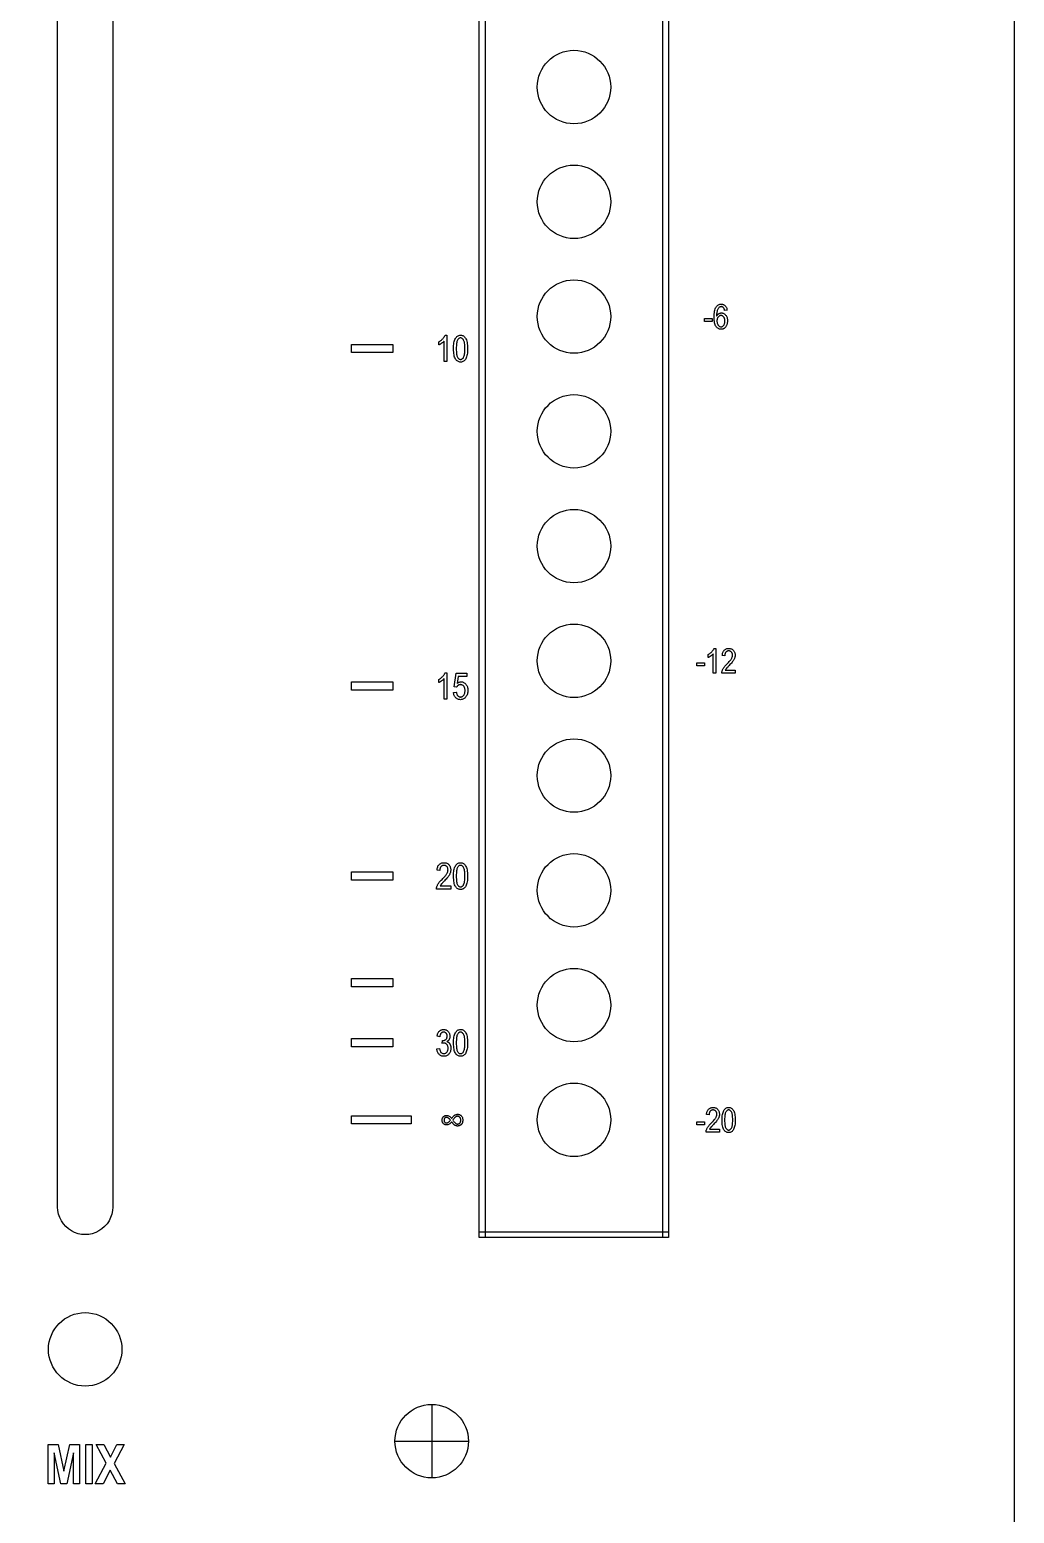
# Model space of a CAD drawing. Header units: millimetres. Extents: x 0 to 81, y 0 to 514.
# Drawn here: x 38 to 80.9, y 63.9 to 128.5 of the extents above; entities that cross this region are included whole.
import ezdxf

# ---------------------------------------------------------------- set-up
doc = ezdxf.new("R2010")
doc.units = ezdxf.units.MM
for name, color, linetype in [('CUT', 1, 'CONTINUOUS'), ('LEGEND', 2, 'CONTINUOUS'), ('OUTLINE', 7, 'CONTINUOUS'), ('STUDS', 5, 'CONTINUOUS')]:
    doc.layers.add(name, color=color, linetype=linetype)

msp = doc.modelspace()

# ---------------------------------------------------------------- linework, layer by layer
at = {"layer": 'CUT'}
msp.add_lwpolyline([(41.65, 184.8), (41.65, 77.2), (41.6397, 77.0434), (41.6091, 76.8894), (41.5587, 76.7408), (41.4892, 76.6), (41.402, 76.4695), (41.2985, 76.3515), (41.1805, 76.248), (41.05, 76.1608), (40.9092, 76.0913), (40.7606, 76.0409), (40.6066, 76.0103), (40.45, 76), (40.2934, 76.0103), (40.1394, 76.0409), (39.9908, 76.0913), (39.85, 76.1608), (39.7195, 76.248), (39.6015, 76.3515), (39.498, 76.4695), (39.4108, 76.6), (39.3413, 76.7408), (39.2909, 76.8894), (39.2603, 77.0434), (39.25, 77.2), (39.25, 184.8)], dxfattribs=at)
for centre in [(61.75, 126), (61.75, 121), (61.75, 116), (61.75, 111), (61.75, 106), (61.75, 101), (61.75, 96), (61.75, 91), (61.75, 86), (61.75, 81), (40.45, 71)]:
    msp.add_circle(centre, 1.6, dxfattribs=at)
at = {"layer": 'LEGEND'}
for points in [[(57.625, 181.125), (57.875, 181.125), (57.875, 75.875), (57.625, 75.875)], [(65.625, 181.125), (65.875, 181.125), (65.875, 75.875), (65.625, 75.875)], [(68.4228, 116.2739), (68.3151, 116.2637), (68.311, 116.2836), (68.3065, 116.3021), (68.3015, 116.319), (68.2961, 116.3345), (68.2902, 116.3485), (68.2838, 116.361), (68.277, 116.3721), (68.2697, 116.3816), (68.2586, 116.3936), (68.247, 116.404), (68.2348, 116.4128), (68.2221, 116.42), (68.2088, 116.4257), (68.195, 116.4297), (68.1806, 116.4321), (68.1657, 116.4329), (68.1427, 116.431), (68.1208, 116.4255), (68.1001, 116.4164), (68.0806, 116.4036), (68.0622, 116.3871), (68.045, 116.3669), (68.029, 116.3431), (68.0141, 116.3157), (68.0026, 116.2889), (67.9926, 116.2591), (67.9841, 116.2263), (67.9771, 116.1904), (67.9716, 116.1516), (67.9677, 116.1097), (67.9652, 116.0648), (67.9643, 116.0168), (67.9739, 116.0339), (67.9841, 116.0499), (67.995, 116.0648), (68.0064, 116.0786), (68.0184, 116.0914), (68.031, 116.1032), (68.0442, 116.1138), (68.058, 116.1234), (68.0722, 116.1319), (68.0866, 116.1393), (68.1013, 116.1455), (68.1161, 116.1506), (68.1311, 116.1546), (68.1463, 116.1574), (68.1618, 116.1591), (68.1774, 116.1597), (68.2032, 116.1582), (68.2281, 116.1537), (68.2522, 116.1463), (68.2755, 116.136), (68.2979, 116.1226), (68.3195, 116.1063), (68.3402, 116.087), (68.3602, 116.0648), (68.3784, 116.0401), (68.3943, 116.0134), (68.4077, 115.9847), (68.4187, 115.9539), (68.4272, 115.9212), (68.4333, 115.8865), (68.4369, 115.8498), (68.4382, 115.811), (68.4375, 115.7844), (68.4357, 115.7585), (68.4326, 115.7331), (68.4284, 115.7084), (68.4229, 115.6843), (68.4161, 115.6609), (68.4082, 115.638), (68.399, 115.6158), (68.3888, 115.5947), (68.378, 115.5749), (68.3664, 115.5566), (68.3542, 115.5398), (68.3413, 115.5243), (68.3276, 115.5103), (68.3133, 115.4977), (68.2983, 115.4866), (68.2827, 115.4768), (68.2667, 115.4683), (68.2504, 115.4611), (68.2336, 115.4553), (68.2165, 115.4507), (68.199, 115.4474), (68.1811, 115.4455), (68.1628, 115.4448), (68.1302, 115.4467), (68.099, 115.4523), (68.0694, 115.4617), (68.0412, 115.4749), (68.0145, 115.4917), (67.9892, 115.5124), (67.9654, 115.5368), (67.943, 115.5649), (67.9228, 115.5975), (67.9052, 115.635), (67.8904, 115.6776), (67.8782, 115.7252), (67.8688, 115.7777), (67.862, 115.8353), (67.858, 115.898), (67.8566, 115.9656), (67.858, 116.0406), (67.8622, 116.11), (67.8691, 116.1739), (67.8788, 116.2321), (67.8912, 116.2847), (67.9065, 116.3318), (67.9245, 116.3732), (67.9452, 116.4091), (67.9682, 116.44), (67.9927, 116.4669), (68.0187, 116.4896), (68.0463, 116.5082), (68.0755, 116.5227), (68.1062, 116.533), (68.1385, 116.5392), (68.1723, 116.5413), (68.1969, 116.5402), (68.2204, 116.537), (68.243, 116.5316), (68.2645, 116.5241), (68.285, 116.5145), (68.3045, 116.5027), (68.3229, 116.4888), (68.3404, 116.4728), (68.3565, 116.4547), (68.3709, 116.4347), (68.3837, 116.4127), (68.3949, 116.3888), (68.4043, 116.363), (68.4121, 116.3352), (68.4183, 116.3056), (68.4228, 116.2739)], [(67.4421, 115.7854), (67.4421, 115.918), (67.7739, 115.918), (67.7739, 115.7854)], [(67.9811, 115.811), (67.982, 115.7826), (67.9846, 115.7557), (67.9889, 115.7301), (67.9949, 115.706), (68.0026, 115.6833), (68.012, 115.6621), (68.0232, 115.6423), (68.0361, 115.6239), (68.0501, 115.6073), (68.0646, 115.593), (68.0797, 115.5808), (68.0954, 115.5709), (68.1116, 115.5632), (68.1283, 115.5576), (68.1456, 115.5543), (68.1635, 115.5532), (68.1792, 115.5543), (68.1945, 115.5574), (68.2094, 115.5626), (68.2238, 115.5699), (68.2379, 115.5793), (68.2515, 115.5907), (68.2646, 115.6043), (68.2774, 115.6199), (68.2892, 115.6373), (68.2993, 115.6563), (68.308, 115.6769), (68.315, 115.699), (68.3205, 115.7226), (68.3244, 115.7479), (68.3268, 115.7746), (68.3276, 115.803), (68.3268, 115.8307), (68.3245, 115.8569), (68.3206, 115.8815), (68.3151, 115.9044), (68.3081, 115.9258), (68.2995, 115.9455), (68.2894, 115.9637), (68.2778, 115.9802), (68.265, 115.995), (68.2515, 116.0078), (68.2373, 116.0186), (68.2225, 116.0275), (68.2069, 116.0344), (68.1907, 116.0393), (68.1738, 116.0422), (68.1562, 116.0432), (68.1389, 116.0422), (68.1221, 116.0393), (68.106, 116.0344), (68.0904, 116.0276), (68.0753, 116.0188), (68.0608, 116.008), (68.0469, 115.9953), (68.0335, 115.9806), (68.0212, 115.9642), (68.0106, 115.9465), (68.0016, 115.9274), (67.9942, 115.9069), (67.9885, 115.885), (67.9844, 115.8617), (67.9819, 115.8371), (67.9811, 115.811)], [(56.207, 114.0361), (56.0914, 114.0361), (56.0914, 114.9322), (56.081, 114.9204), (56.0698, 114.9086), (56.0577, 114.8968), (56.0447, 114.8848), (56.0309, 114.8728), (56.0163, 114.8608), (56.0007, 114.8487), (55.9844, 114.8365), (55.9677, 114.8246), (55.9515, 114.8136), (55.9355, 114.8032), (55.9199, 114.7936), (55.9047, 114.7848), (55.8897, 114.7766), (55.8752, 114.7693), (55.8609, 114.7627), (55.8609, 114.8986), (55.8844, 114.9126), (55.9072, 114.9274), (55.9293, 114.943), (55.9507, 114.9593), (55.9714, 114.9764), (55.9914, 114.9942), (56.0107, 115.0128), (56.0293, 115.0322), (56.0469, 115.0519), (56.0631, 115.0714), (56.078, 115.0908), (56.0915, 115.1101), (56.1037, 115.1293), (56.1145, 115.1483), (56.1239, 115.1673), (56.132, 115.1861), (56.207, 115.1861)], [(56.5023, 114.6009), (56.5036, 114.6708), (56.5072, 114.7363), (56.5133, 114.7975), (56.5218, 114.8543), (56.5327, 114.9067), (56.5461, 114.9547), (56.5619, 114.9984), (56.5801, 115.0377), (56.6007, 115.0724), (56.6236, 115.1026), (56.6488, 115.1281), (56.6763, 115.149), (56.7061, 115.1652), (56.7382, 115.1768), (56.7726, 115.1838), (56.8094, 115.1861), (56.8421, 115.1842), (56.873, 115.1786), (56.9021, 115.1692), (56.9295, 115.156), (56.9551, 115.1391), (56.9789, 115.1184), (57.0009, 115.094), (57.0211, 115.0658), (57.0431, 115.0267), (57.0621, 114.9822), (57.0782, 114.9323), (57.0914, 114.8769), (57.1017, 114.8161), (57.109, 114.7498), (57.1134, 114.6781), (57.1148, 114.6009), (57.1136, 114.5314), (57.11, 114.4662), (57.104, 114.4053), (57.0955, 114.3487), (57.0846, 114.2964), (57.0713, 114.2484), (57.0556, 114.2048), (57.0375, 114.1654), (57.017, 114.1305), (56.9941, 114.1003), (56.9689, 114.0747), (56.9414, 114.0538), (56.9115, 114.0375), (56.8793, 114.0259), (56.8447, 114.0189), (56.8078, 114.0166), (56.775, 114.0186), (56.7437, 114.0248), (56.7139, 114.035), (56.6856, 114.0494), (56.6589, 114.0678), (56.6337, 114.0904), (56.61, 114.117), (56.5879, 114.1478), (56.5678, 114.1836), (56.5505, 114.2253), (56.5358, 114.2731), (56.5237, 114.3267), (56.5144, 114.3863), (56.5077, 114.4519), (56.5037, 114.5234), (56.5023, 114.6009)], [(56.6203, 114.6009), (56.6211, 114.5341), (56.6237, 114.473), (56.6278, 114.4176), (56.6337, 114.368), (56.6412, 114.3242), (56.6504, 114.2861), (56.6613, 114.2537), (56.6738, 114.2271), (56.6877, 114.2049), (56.7025, 114.1856), (56.7182, 114.1693), (56.7349, 114.1559), (56.7525, 114.1455), (56.771, 114.1381), (56.7905, 114.1337), (56.8109, 114.1322), (56.8303, 114.1337), (56.8488, 114.1382), (56.8665, 114.1457), (56.8834, 114.1562), (56.8995, 114.1697), (56.9148, 114.1862), (56.9293, 114.2058), (56.943, 114.2283), (56.9554, 114.2551), (56.9662, 114.2876), (56.9753, 114.3257), (56.9828, 114.3695), (56.9886, 114.4189), (56.9928, 114.4739), (56.9953, 114.5346), (56.9961, 114.6009), (56.9953, 114.668), (56.9927, 114.7292), (56.9886, 114.7847), (56.9827, 114.8343), (56.9752, 114.8782), (56.966, 114.9163), (56.9551, 114.9486), (56.9426, 114.9752), (56.9287, 114.9973), (56.9138, 115.0165), (56.898, 115.0328), (56.8812, 115.0461), (56.8633, 115.0564), (56.8445, 115.0638), (56.8247, 115.0682), (56.8039, 115.0697), (56.7848, 115.0682), (56.7664, 115.0637), (56.7489, 115.0562), (56.7321, 115.0457), (56.7162, 115.0321), (56.701, 115.0156), (56.6866, 114.9961), (56.673, 114.9736), (56.6607, 114.9467), (56.65, 114.9143), (56.6409, 114.8761), (56.6335, 114.8324), (56.6277, 114.783), (56.6236, 114.7279), (56.6211, 114.6673), (56.6203, 114.6009)], [(52.05, 114.7887), (53.85, 114.7887), (53.85, 114.4287), (52.05, 114.4287)], [(67.9269, 100.4631), (67.8185, 100.4631), (67.8185, 101.3032), (67.8088, 101.2922), (67.7983, 101.2811), (67.7869, 101.27), (67.7748, 101.2588), (67.7618, 101.2476), (67.7481, 101.2363), (67.7335, 101.2249), (67.7182, 101.2135), (67.7026, 101.2024), (67.6873, 101.192), (67.6724, 101.1823), (67.6578, 101.1733), (67.6435, 101.165), (67.6295, 101.1574), (67.6158, 101.1505), (67.6025, 101.1443), (67.6025, 101.2717), (67.6245, 101.2849), (67.6458, 101.2988), (67.6665, 101.3134), (67.6866, 101.3287), (67.706, 101.3447), (67.7248, 101.3614), (67.7429, 101.3788), (67.7603, 101.397), (67.7768, 101.4154), (67.792, 101.4337), (67.8059, 101.4519), (67.8186, 101.47), (67.83, 101.488), (67.8402, 101.5059), (67.849, 101.5236), (67.8566, 101.5413), (67.9269, 101.5413)], [(68.7736, 100.5898), (68.7736, 100.4631), (68.1913, 100.4631), (68.1916, 100.4826), (68.1934, 100.5027), (68.1968, 100.5234), (68.2019, 100.5446), (68.2085, 100.5664), (68.2167, 100.5888), (68.2265, 100.6117), (68.2378, 100.6353), (68.2513, 100.6596), (68.2673, 100.685), (68.2858, 100.7115), (68.3068, 100.7391), (68.3303, 100.7677), (68.3564, 100.7974), (68.385, 100.8282), (68.4162, 100.8601), (68.4525, 100.8968), (68.4854, 100.9313), (68.5152, 100.9636), (68.5416, 100.9939), (68.5648, 101.022), (68.5847, 101.0479), (68.6013, 101.0717), (68.6147, 101.0934), (68.6257, 101.1138), (68.6352, 101.1339), (68.6432, 101.1536), (68.6498, 101.1729), (68.655, 101.1919), (68.6586, 101.2106), (68.6608, 101.2289), (68.6615, 101.2468), (68.6608, 101.2669), (68.6585, 101.2859), (68.6548, 101.3041), (68.6496, 101.3213), (68.6428, 101.3375), (68.6346, 101.3528), (68.6248, 101.3671), (68.6136, 101.3805), (68.6012, 101.3926), (68.5882, 101.4031), (68.5745, 101.412), (68.56, 101.4192), (68.5449, 101.4249), (68.529, 101.4289), (68.5125, 101.4313), (68.4953, 101.4321), (68.4769, 101.4313), (68.4593, 101.4286), (68.4425, 101.4243), (68.4266, 101.4182), (68.4116, 101.4104), (68.3974, 101.4008), (68.384, 101.3895), (68.3715, 101.3765), (68.3602, 101.3618), (68.3504, 101.3456), (68.3421, 101.3279), (68.3353, 101.3087), (68.33, 101.288), (68.3262, 101.2658), (68.3239, 101.242), (68.3232, 101.2168), (68.2118, 101.2307), (68.2158, 101.2682), (68.2217, 101.3032), (68.2296, 101.3359), (68.2396, 101.3661), (68.2515, 101.394), (68.2655, 101.4195), (68.2814, 101.4426), (68.2994, 101.4633), (68.3191, 101.4815), (68.3403, 101.4974), (68.363, 101.5108), (68.3872, 101.5218), (68.4129, 101.5303), (68.4401, 101.5364), (68.4688, 101.54), (68.499, 101.5413), (68.5316, 101.5398), (68.5622, 101.5356), (68.5908, 101.5285), (68.6173, 101.5186), (68.6418, 101.5058), (68.6642, 101.4902), (68.6846, 101.4717), (68.7029, 101.4504), (68.7192, 101.4273), (68.7332, 101.4035), (68.7451, 101.3788), (68.7548, 101.3534), (68.7624, 101.3272), (68.7678, 101.3002), (68.7711, 101.2724), (68.7721, 101.2439), (68.7713, 101.2184), (68.7688, 101.1932), (68.7645, 101.1682), (68.7586, 101.1435), (68.751, 101.119), (68.7417, 101.0948), (68.7306, 101.0709), (68.7179, 101.0472), (68.7029, 101.0227), (68.6848, 100.9963), (68.6636, 100.9678), (68.6394, 100.9375), (68.6121, 100.9051), (68.5819, 100.8708), (68.5485, 100.8346), (68.5121, 100.7964), (68.489, 100.7727), (68.4681, 100.7509), (68.4493, 100.7311), (68.4326, 100.7133), (68.418, 100.6974), (68.4056, 100.6835), (68.3954, 100.6716), (68.3873, 100.6616), (68.3804, 100.6526), (68.3738, 100.6437), (68.3676, 100.6347), (68.3617, 100.6257), (68.3562, 100.6168), (68.3509, 100.6078), (68.346, 100.5988), (68.3415, 100.5898)], [(67.1, 100.7854), (67.1, 100.918), (67.4318, 100.918), (67.4318, 100.7854)], [(56.207, 99.3269), (56.0914, 99.3269), (56.0914, 100.223), (56.081, 100.2113), (56.0698, 100.1995), (56.0577, 100.1876), (56.0447, 100.1757), (56.0309, 100.1637), (56.0163, 100.1516), (56.0007, 100.1395), (55.9844, 100.1273), (55.9677, 100.1155), (55.9515, 100.1044), (55.9355, 100.0941), (55.9199, 100.0845), (55.9047, 100.0756), (55.8897, 100.0675), (55.8752, 100.0601), (55.8609, 100.0535), (55.8609, 100.1894), (55.8844, 100.2035), (55.9072, 100.2183), (55.9293, 100.2339), (55.9507, 100.2502), (55.9714, 100.2673), (55.9914, 100.2851), (56.0107, 100.3037), (56.0293, 100.323), (56.0469, 100.3427), (56.0631, 100.3622), (56.078, 100.3817), (56.0915, 100.401), (56.1037, 100.4201), (56.1145, 100.4392), (56.1239, 100.4581), (56.132, 100.4769), (56.207, 100.4769)], [(56.5023, 99.6269), (56.6234, 99.6394), (56.6275, 99.613), (56.6327, 99.5882), (56.639, 99.5653), (56.6464, 99.544), (56.6549, 99.5245), (56.6645, 99.5068), (56.6753, 99.4908), (56.6871, 99.4765), (56.6998, 99.464), (56.7129, 99.4531), (56.7266, 99.4439), (56.7407, 99.4364), (56.7554, 99.4306), (56.7705, 99.4264), (56.7862, 99.4239), (56.8023, 99.423), (56.8225, 99.4242), (56.8419, 99.4277), (56.8607, 99.4336), (56.8787, 99.4419), (56.896, 99.4525), (56.9126, 99.4654), (56.9286, 99.4807), (56.9437, 99.4984), (56.9577, 99.5181), (56.9697, 99.5396), (56.9799, 99.5627), (56.9883, 99.5876), (56.9948, 99.6142), (56.9994, 99.6425), (57.0022, 99.6725), (57.0031, 99.7043), (57.0022, 99.7341), (56.9995, 99.7622), (56.9951, 99.7885), (56.9888, 99.8132), (56.9807, 99.8361), (56.9708, 99.8573), (56.9592, 99.8768), (56.9457, 99.8945), (56.9309, 99.9103), (56.9152, 99.9241), (56.8985, 99.9357), (56.881, 99.9452), (56.8625, 99.9526), (56.8431, 99.9579), (56.8228, 99.961), (56.8016, 99.9621), (56.7886, 99.9616), (56.7758, 99.9603), (56.7632, 99.958), (56.7509, 99.9548), (56.7387, 99.9506), (56.7268, 99.9456), (56.715, 99.9397), (56.7035, 99.9328), (56.6924, 99.9251), (56.6819, 99.9167), (56.6719, 99.9076), (56.6626, 99.8977), (56.6539, 99.8872), (56.6457, 99.8759), (56.6382, 99.8639), (56.6312, 99.8512), (56.5227, 99.8683), (56.6141, 100.4566), (57.0805, 100.4566), (57.0805, 100.3222), (56.7062, 100.3222), (56.6555, 100.0144), (56.6765, 100.0313), (56.6979, 100.0459), (56.7196, 100.0582), (56.7416, 100.0683), (56.7639, 100.0762), (56.7866, 100.0818), (56.8095, 100.0852), (56.8328, 100.0863), (56.8618, 100.0847), (56.8899, 100.08), (56.9169, 100.0722), (56.9431, 100.0612), (56.9682, 100.0471), (56.9924, 100.0298), (57.0156, 100.0094), (57.0379, 99.9859), (57.0583, 99.9597), (57.076, 99.9314), (57.091, 99.9008), (57.1032, 99.868), (57.1128, 99.8331), (57.1196, 99.796), (57.1236, 99.7567), (57.125, 99.7152), (57.1236, 99.674), (57.1196, 99.6342), (57.1128, 99.596), (57.1032, 99.5593), (57.091, 99.524), (57.076, 99.4903), (57.0583, 99.4581), (57.0379, 99.4273), (57.0152, 99.3992), (56.9906, 99.3749), (56.9642, 99.3542), (56.9358, 99.3374), (56.9057, 99.3243), (56.8736, 99.3149), (56.8397, 99.3093), (56.8039, 99.3074), (56.774, 99.3087), (56.7453, 99.3127), (56.7178, 99.3193), (56.6915, 99.3286), (56.6664, 99.3405), (56.6424, 99.3551), (56.6196, 99.3723), (56.598, 99.3922), (56.5782, 99.4144), (56.5606, 99.4386), (56.5452, 99.4649), (56.5321, 99.4932), (56.5213, 99.5236), (56.5127, 99.556), (56.5064, 99.5905), (56.5023, 99.6269)], [(52.05, 100.0796), (53.85, 100.0796), (53.85, 99.7196), (52.05, 99.7196)], [(52.05, 91.808), (53.85, 91.808), (53.85, 91.448), (52.05, 91.448)], [(56.3805, 91.1905), (56.3805, 91.0554), (55.7594, 91.0554), (55.7596, 91.0762), (55.7616, 91.0976), (55.7653, 91.1196), (55.7706, 91.1423), (55.7777, 91.1655), (55.7864, 91.1894), (55.7968, 91.2139), (55.809, 91.239), (55.8233, 91.2649), (55.8404, 91.292), (55.8601, 91.3203), (55.8825, 91.3497), (55.9076, 91.3803), (55.9355, 91.412), (55.966, 91.4448), (55.9992, 91.4788), (56.0379, 91.5179), (56.0731, 91.5547), (56.1048, 91.5892), (56.133, 91.6215), (56.1577, 91.6514), (56.179, 91.6791), (56.1967, 91.7045), (56.2109, 91.7276), (56.2227, 91.7494), (56.2328, 91.7708), (56.2414, 91.7918), (56.2484, 91.8125), (56.2539, 91.8328), (56.2578, 91.8527), (56.2602, 91.8722), (56.2609, 91.8913), (56.2601, 91.9127), (56.2577, 91.933), (56.2537, 91.9524), (56.2481, 91.9707), (56.2409, 91.988), (56.2322, 92.0043), (56.2218, 92.0196), (56.2098, 92.0339), (56.1966, 92.0468), (56.1827, 92.058), (56.168, 92.0674), (56.1526, 92.0752), (56.1365, 92.0812), (56.1196, 92.0855), (56.102, 92.0881), (56.0836, 92.089), (56.0639, 92.088), (56.0452, 92.0852), (56.0273, 92.0806), (56.0104, 92.0741), (55.9943, 92.0658), (55.9792, 92.0556), (55.9649, 92.0435), (55.9516, 92.0296), (55.9395, 92.0139), (55.929, 91.9967), (55.9201, 91.9778), (55.9129, 91.9573), (55.9073, 91.9352), (55.9032, 91.9115), (55.9008, 91.8862), (55.9, 91.8593), (55.7812, 91.8741), (55.7854, 91.914), (55.7918, 91.9514), (55.8002, 91.9863), (55.8108, 92.0185), (55.8236, 92.0483), (55.8385, 92.0755), (55.8555, 92.1001), (55.8746, 92.1222), (55.8956, 92.1417), (55.9182, 92.1586), (55.9424, 92.1729), (55.9683, 92.1846), (55.9957, 92.1937), (56.0247, 92.2002), (56.0553, 92.2041), (56.0875, 92.2054), (56.1223, 92.2038), (56.155, 92.1993), (56.1855, 92.1917), (56.2138, 92.1811), (56.2399, 92.1675), (56.2638, 92.1509), (56.2855, 92.1312), (56.3051, 92.1085), (56.3224, 92.0839), (56.3374, 92.0584), (56.3501, 92.0321), (56.3604, 92.005), (56.3685, 91.977), (56.3743, 91.9482), (56.3778, 91.9186), (56.3789, 91.8882), (56.378, 91.861), (56.3753, 91.834), (56.3708, 91.8074), (56.3645, 91.781), (56.3563, 91.755), (56.3464, 91.7292), (56.3346, 91.7036), (56.3211, 91.6784), (56.305, 91.6523), (56.2857, 91.624), (56.2631, 91.5937), (56.2373, 91.5613), (56.2082, 91.5268), (56.1759, 91.4903), (56.1404, 91.4516), (56.1016, 91.4108), (56.0769, 91.3855), (56.0546, 91.3623), (56.0345, 91.3412), (56.0167, 91.3222), (56.0012, 91.3052), (55.988, 91.2904), (55.977, 91.2777), (55.9684, 91.2671), (55.961, 91.2575), (55.954, 91.2479), (55.9474, 91.2384), (55.9411, 91.2288), (55.9352, 91.2192), (55.9296, 91.2097), (55.9244, 91.2001), (55.9195, 91.1905)], [(56.5023, 91.6202), (56.5036, 91.6901), (56.5072, 91.7556), (56.5133, 91.8168), (56.5218, 91.8735), (56.5327, 91.9259), (56.5461, 91.974), (56.5619, 92.0176), (56.5801, 92.0569), (56.6007, 92.0917), (56.6236, 92.1219), (56.6488, 92.1474), (56.6763, 92.1683), (56.7061, 92.1845), (56.7382, 92.1961), (56.7726, 92.203), (56.8094, 92.2054), (56.8421, 92.2035), (56.873, 92.1978), (56.9021, 92.1884), (56.9295, 92.1753), (56.9551, 92.1584), (56.9789, 92.1377), (57.0009, 92.1132), (57.0211, 92.0851), (57.0431, 92.046), (57.0621, 92.0015), (57.0782, 91.9516), (57.0914, 91.8962), (57.1017, 91.8354), (57.109, 91.7691), (57.1134, 91.6974), (57.1148, 91.6202), (57.1136, 91.5507), (57.11, 91.4855), (57.104, 91.4246), (57.0955, 91.368), (57.0846, 91.3157), (57.0713, 91.2677), (57.0556, 91.224), (57.0375, 91.1847), (57.017, 91.1498), (56.9941, 91.1195), (56.9689, 91.094), (56.9414, 91.073), (56.9115, 91.0568), (56.8793, 91.0451), (56.8447, 91.0382), (56.8078, 91.0358), (56.775, 91.0379), (56.7437, 91.044), (56.7139, 91.0543), (56.6856, 91.0686), (56.6589, 91.0871), (56.6337, 91.1097), (56.61, 91.1363), (56.5879, 91.1671), (56.5678, 91.2029), (56.5505, 91.2446), (56.5358, 91.2923), (56.5237, 91.346), (56.5144, 91.4056), (56.5077, 91.4712), (56.5037, 91.5427), (56.5023, 91.6202)], [(56.6203, 91.6202), (56.6211, 91.5534), (56.6237, 91.4923), (56.6278, 91.4369), (56.6337, 91.3873), (56.6412, 91.3434), (56.6504, 91.3053), (56.6613, 91.273), (56.6738, 91.2464), (56.6877, 91.2241), (56.7025, 91.2049), (56.7182, 91.1885), (56.7349, 91.1752), (56.7525, 91.1648), (56.771, 91.1574), (56.7905, 91.1529), (56.8109, 91.1515), (56.8303, 91.153), (56.8488, 91.1575), (56.8665, 91.165), (56.8834, 91.1755), (56.8995, 91.189), (56.9148, 91.2055), (56.9293, 91.225), (56.943, 91.2476), (56.9554, 91.2744), (56.9662, 91.3069), (56.9753, 91.345), (56.9828, 91.3888), (56.9886, 91.4382), (56.9928, 91.4932), (56.9953, 91.5539), (56.9961, 91.6202), (56.9953, 91.6872), (56.9927, 91.7485), (56.9886, 91.8039), (56.9827, 91.8536), (56.9752, 91.8975), (56.966, 91.9356), (56.9551, 91.9679), (56.9426, 91.9944), (56.9287, 92.0166), (56.9138, 92.0358), (56.898, 92.052), (56.8812, 92.0653), (56.8633, 92.0757), (56.8445, 92.083), (56.8247, 92.0875), (56.8039, 92.089), (56.7848, 92.0875), (56.7664, 92.083), (56.7489, 92.0754), (56.7321, 92.0649), (56.7162, 92.0514), (56.701, 92.0349), (56.6866, 92.0154), (56.673, 91.9929), (56.6607, 91.966), (56.65, 91.9335), (56.6409, 91.8954), (56.6335, 91.8517), (56.6277, 91.8023), (56.6236, 91.7472), (56.6211, 91.6865), (56.6203, 91.6202)], [(52.05, 87.1566), (53.85, 87.1566), (53.85, 86.7966), (52.05, 86.7966)], [(55.7734, 84.0906), (55.8891, 84.1093), (55.8998, 84.0566), (55.9139, 84.0109), (55.9315, 83.9722), (55.9525, 83.9406), (55.977, 83.916), (56.0049, 83.8984), (56.0363, 83.8878), (56.0711, 83.8843), (56.0905, 83.8854), (56.1092, 83.8885), (56.1273, 83.8937), (56.1447, 83.901), (56.1615, 83.9104), (56.1776, 83.9219), (56.193, 83.9355), (56.2078, 83.9511), (56.2214, 83.9684), (56.2331, 83.987), (56.243, 84.0068), (56.2512, 84.0278), (56.2575, 84.05), (56.262, 84.0735), (56.2647, 84.0982), (56.2656, 84.1242), (56.2648, 84.1485), (56.2623, 84.1717), (56.2582, 84.1937), (56.2523, 84.2144), (56.2449, 84.2339), (56.2357, 84.2522), (56.225, 84.2692), (56.2125, 84.2851), (56.1988, 84.2994), (56.1844, 84.3118), (56.1693, 84.3222), (56.1533, 84.3308), (56.1366, 84.3375), (56.1192, 84.3422), (56.101, 84.3451), (56.082, 84.346), (56.0736, 84.3458), (56.0646, 84.3451), (56.0552, 84.3438), (56.0453, 84.3421), (56.0349, 84.3399), (56.024, 84.3372), (56.0126, 84.3341), (56.0008, 84.3304), (56.0141, 84.4538), (56.032, 84.4523), (56.0528, 84.4531), (56.0726, 84.4556), (56.0914, 84.4596), (56.1092, 84.4654), (56.126, 84.4727), (56.1417, 84.4817), (56.1565, 84.4924), (56.1703, 84.5046), (56.1828, 84.5183), (56.1936, 84.533), (56.2027, 84.5488), (56.2102, 84.5658), (56.216, 84.5838), (56.2201, 84.6029), (56.2226, 84.6231), (56.2234, 84.6445), (56.2227, 84.6641), (56.2207, 84.6827), (56.2172, 84.7004), (56.2123, 84.717), (56.206, 84.7327), (56.1984, 84.7474), (56.1893, 84.7611), (56.1789, 84.7738), (56.1675, 84.7852), (56.1554, 84.7951), (56.1428, 84.8035), (56.1295, 84.8104), (56.1156, 84.8157), (56.1011, 84.8195), (56.086, 84.8218), (56.0703, 84.8226), (56.054, 84.8218), (56.0384, 84.8194), (56.0234, 84.8154), (56.0091, 84.8098), (55.9954, 84.8026), (55.9823, 84.7938), (55.97, 84.7834), (55.9582, 84.7714), (55.9473, 84.7578), (55.9374, 84.7425), (55.9286, 84.7256), (55.9208, 84.7071), (55.914, 84.6869), (55.9083, 84.665), (55.9036, 84.6415), (55.9, 84.6163), (55.7852, 84.6413), (55.7915, 84.6769), (55.7995, 84.7103), (55.8093, 84.7414), (55.8207, 84.7702), (55.8339, 84.7969), (55.8487, 84.8212), (55.8653, 84.8433), (55.8836, 84.8632), (55.9032, 84.8808), (55.9239, 84.896), (55.9455, 84.9089), (55.9682, 84.9195), (55.9918, 84.9277), (56.0165, 84.9335), (56.0421, 84.937), (56.0687, 84.9382), (56.0967, 84.9369), (56.1236, 84.9329), (56.1495, 84.9264), (56.1742, 84.9171), (56.1979, 84.9053), (56.2205, 84.8908), (56.242, 84.8736), (56.2625, 84.8538), (56.2812, 84.8321), (56.2974, 84.8089), (56.3111, 84.7844), (56.3223, 84.7585), (56.331, 84.7313), (56.3372, 84.7027), (56.3409, 84.6727), (56.3422, 84.6413), (56.3417, 84.6221), (56.3401, 84.6034), (56.3374, 84.5853), (56.3337, 84.5677), (56.3289, 84.5507), (56.3231, 84.5343), (56.3162, 84.5184), (56.3082, 84.5031), (56.2993, 84.4884), (56.2895, 84.4746), (56.2789, 84.4616), (56.2675, 84.4494), (56.2552, 84.4379), (56.2421, 84.4273), (56.2281, 84.4175), (56.2133, 84.4085), (56.227, 84.4043), (56.2402, 84.3994), (56.2527, 84.394), (56.2646, 84.3878), (56.276, 84.3811), (56.2867, 84.3737), (56.2968, 84.3656), (56.3062, 84.357), (56.3152, 84.3476), (56.3237, 84.3375), (56.3318, 84.3266), (56.3395, 84.315), (56.3467, 84.3026), (56.3534, 84.2894), (56.3597, 84.2755), (56.3656, 84.2609), (56.3709, 84.2456), (56.3755, 84.2299), (56.3794, 84.2138), (56.3826, 84.1972), (56.3851, 84.1802), (56.3869, 84.1627), (56.3879, 84.1448), (56.3883, 84.1265), (56.3868, 84.0879), (56.3825, 84.0512), (56.3752, 84.0162), (56.365, 83.983), (56.352, 83.9517), (56.336, 83.9221), (56.3171, 83.8943), (56.2953, 83.8683), (56.2715, 83.8448), (56.2465, 83.8244), (56.2204, 83.8071), (56.1932, 83.793), (56.1648, 83.782), (56.1352, 83.7742), (56.1045, 83.7695), (56.0727, 83.7679), (56.0432, 83.7693), (56.0148, 83.7734), (55.9876, 83.7802), (55.9615, 83.7898), (55.9366, 83.8021), (55.9128, 83.8171), (55.8902, 83.8349), (55.8687, 83.8554), (55.849, 83.8782), (55.8314, 83.9029), (55.8162, 83.9295), (55.8031, 83.9579), (55.7923, 83.9883), (55.7838, 84.0205), (55.7775, 84.0546), (55.7734, 84.0906)], [(56.5023, 84.3531), (56.5036, 84.4229), (56.5072, 84.4885), (56.5133, 84.5496), (56.5218, 84.6064), (56.5327, 84.6588), (56.5461, 84.7068), (56.5619, 84.7505), (56.5801, 84.7898), (56.6007, 84.8246), (56.6236, 84.8547), (56.6488, 84.8802), (56.6763, 84.9011), (56.7061, 84.9173), (56.7382, 84.9289), (56.7726, 84.9359), (56.8094, 84.9382), (56.8421, 84.9363), (56.873, 84.9307), (56.9021, 84.9213), (56.9295, 84.9081), (56.9551, 84.8912), (56.9789, 84.8705), (57.0009, 84.8461), (57.0211, 84.8179), (57.0431, 84.7789), (57.0621, 84.7344), (57.0782, 84.6844), (57.0914, 84.629), (57.1017, 84.5682), (57.109, 84.5019), (57.1134, 84.4302), (57.1148, 84.3531), (57.1136, 84.2835), (57.11, 84.2183), (57.104, 84.1574), (57.0955, 84.1008), (57.0846, 84.0485), (57.0713, 84.0005), (57.0556, 83.9569), (57.0375, 83.9175), (57.017, 83.8826), (56.9941, 83.8524), (56.9689, 83.8268), (56.9414, 83.8059), (56.9115, 83.7896), (56.8793, 83.778), (56.8447, 83.771), (56.8078, 83.7687), (56.775, 83.7707), (56.7437, 83.7769), (56.7139, 83.7871), (56.6856, 83.8015), (56.6589, 83.82), (56.6337, 83.8425), (56.61, 83.8692), (56.5879, 83.8999), (56.5678, 83.9357), (56.5505, 83.9775), (56.5358, 84.0252), (56.5237, 84.0788), (56.5144, 84.1385), (56.5077, 84.204), (56.5037, 84.2756), (56.5023, 84.3531)], [(56.6203, 84.3531), (56.6211, 84.2862), (56.6237, 84.2251), (56.6278, 84.1698), (56.6337, 84.1202), (56.6412, 84.0763), (56.6504, 84.0382), (56.6613, 84.0058), (56.6738, 83.9792), (56.6877, 83.957), (56.7025, 83.9377), (56.7182, 83.9214), (56.7349, 83.908), (56.7525, 83.8977), (56.771, 83.8902), (56.7905, 83.8858), (56.8109, 83.8843), (56.8303, 83.8858), (56.8488, 83.8903), (56.8665, 83.8978), (56.8834, 83.9083), (56.8995, 83.9218), (56.9148, 83.9384), (56.9293, 83.9579), (56.943, 83.9804), (56.9554, 84.0072), (56.9662, 84.0397), (56.9753, 84.0779), (56.9828, 84.1216), (56.9886, 84.171), (56.9928, 84.2261), (56.9953, 84.2867), (56.9961, 84.3531), (56.9953, 84.4201), (56.9927, 84.4813), (56.9886, 84.5368), (56.9827, 84.5865), (56.9752, 84.6303), (56.966, 84.6684), (56.9551, 84.7008), (56.9426, 84.7273), (56.9287, 84.7494), (56.9138, 84.7686), (56.898, 84.7849), (56.8812, 84.7982), (56.8633, 84.8085), (56.8445, 84.8159), (56.8247, 84.8203), (56.8039, 84.8218), (56.7848, 84.8203), (56.7664, 84.8158), (56.7489, 84.8083), (56.7321, 84.7978), (56.7162, 84.7843), (56.701, 84.7678), (56.6866, 84.7482), (56.673, 84.7257), (56.6607, 84.6989), (56.65, 84.6664), (56.6409, 84.6283), (56.6335, 84.5845), (56.6277, 84.5351), (56.6236, 84.4801), (56.6211, 84.4194), (56.6203, 84.3531)], [(52.05, 84.5409), (53.85, 84.5409), (53.85, 84.1809), (52.05, 84.1809)], [(68.0895, 80.5898), (68.0895, 80.4631), (67.5073, 80.4631), (67.5075, 80.4826), (67.5093, 80.5027), (67.5128, 80.5234), (67.5178, 80.5446), (67.5244, 80.5664), (67.5326, 80.5888), (67.5424, 80.6117), (67.5538, 80.6353), (67.5672, 80.6596), (67.5832, 80.685), (67.6017, 80.7115), (67.6227, 80.7391), (67.6463, 80.7677), (67.6723, 80.7974), (67.701, 80.8282), (67.7321, 80.8601), (67.7684, 80.8968), (67.8014, 80.9313), (67.8311, 80.9636), (67.8575, 80.9939), (67.8807, 81.022), (67.9006, 81.0479), (67.9172, 81.0717), (67.9306, 81.0934), (67.9416, 81.1138), (67.9511, 81.1339), (67.9592, 81.1536), (67.9657, 81.1729), (67.9709, 81.1919), (67.9745, 81.2106), (67.9767, 81.2289), (67.9775, 81.2468), (67.9767, 81.2669), (67.9745, 81.2859), (67.9707, 81.3041), (67.9655, 81.3213), (67.9587, 81.3375), (67.9505, 81.3528), (67.9407, 81.3671), (67.9295, 81.3805), (67.9171, 81.3926), (67.9041, 81.4031), (67.8904, 81.412), (67.8759, 81.4192), (67.8608, 81.4249), (67.845, 81.4289), (67.8284, 81.4313), (67.8112, 81.4321), (67.7928, 81.4313), (67.7752, 81.4286), (67.7584, 81.4243), (67.7425, 81.4182), (67.7275, 81.4104), (67.7133, 81.4008), (67.6999, 81.3895), (67.6874, 81.3765), (67.6761, 81.3618), (67.6663, 81.3456), (67.658, 81.3279), (67.6512, 81.3087), (67.6459, 81.288), (67.6421, 81.2658), (67.6398, 81.242), (67.6391, 81.2168), (67.5278, 81.2307), (67.5317, 81.2682), (67.5376, 81.3032), (67.5456, 81.3359), (67.5555, 81.3661), (67.5674, 81.394), (67.5814, 81.4195), (67.5973, 81.4426), (67.6153, 81.4633), (67.635, 81.4815), (67.6562, 81.4974), (67.6789, 81.5108), (67.7031, 81.5218), (67.7288, 81.5303), (67.756, 81.5364), (67.7847, 81.54), (67.8149, 81.5413), (67.8475, 81.5398), (67.8782, 81.5356), (67.9067, 81.5285), (67.9332, 81.5186), (67.9577, 81.5058), (67.9801, 81.4902), (68.0005, 81.4717), (68.0188, 81.4504), (68.0351, 81.4273), (68.0491, 81.4035), (68.061, 81.3788), (68.0708, 81.3534), (68.0783, 81.3272), (68.0837, 81.3002), (68.087, 81.2724), (68.0881, 81.2439), (68.0872, 81.2184), (68.0847, 81.1932), (68.0804, 81.1682), (68.0745, 81.1435), (68.0669, 81.119), (68.0576, 81.0948), (68.0466, 81.0709), (68.0339, 81.0472), (68.0188, 81.0227), (68.0007, 80.9963), (67.9795, 80.9678), (67.9553, 80.9375), (67.9281, 80.9051), (67.8978, 80.8708), (67.8644, 80.8346), (67.8281, 80.7964), (67.805, 80.7727), (67.784, 80.7509), (67.7652, 80.7311), (67.7485, 80.7133), (67.734, 80.6974), (67.7216, 80.6835), (67.7113, 80.6716), (67.7032, 80.6616), (67.6963, 80.6526), (67.6897, 80.6437), (67.6835, 80.6347), (67.6776, 80.6257), (67.6721, 80.6168), (67.6669, 80.6078), (67.662, 80.5988), (67.6574, 80.5898)], [(68.2038, 80.9927), (68.2049, 81.0582), (68.2083, 81.1196), (68.214, 81.1769), (68.222, 81.2302), (68.2323, 81.2793), (68.2448, 81.3243), (68.2596, 81.3653), (68.2767, 81.4021), (68.296, 81.4347), (68.3174, 81.463), (68.3411, 81.4869), (68.3668, 81.5065), (68.3948, 81.5217), (68.4249, 81.5326), (68.4572, 81.5391), (68.4916, 81.5413), (68.5223, 81.5395), (68.5513, 81.5342), (68.5786, 81.5254), (68.6042, 81.5131), (68.6282, 81.4972), (68.6505, 81.4778), (68.6711, 81.4549), (68.6901, 81.4285), (68.7107, 81.3919), (68.7286, 81.3501), (68.7437, 81.3033), (68.756, 81.2514), (68.7656, 81.1944), (68.7725, 81.1322), (68.7766, 81.065), (68.778, 80.9927), (68.7769, 80.9275), (68.7735, 80.8664), (68.7678, 80.8093), (68.7599, 80.7562), (68.7497, 80.7072), (68.7372, 80.6622), (68.7225, 80.6213), (68.7055, 80.5844), (68.6863, 80.5516), (68.6648, 80.5233), (68.6412, 80.4993), (68.6154, 80.4797), (68.5874, 80.4644), (68.5572, 80.4535), (68.5248, 80.447), (68.4902, 80.4448), (68.4594, 80.4467), (68.43, 80.4525), (68.4021, 80.4621), (68.3756, 80.4756), (68.3506, 80.4929), (68.3269, 80.514), (68.3047, 80.539), (68.284, 80.5679), (68.2652, 80.6014), (68.2489, 80.6406), (68.2351, 80.6853), (68.2238, 80.7356), (68.2151, 80.7915), (68.2088, 80.853), (68.205, 80.92), (68.2038, 80.9927)], [(52.05, 81.18), (54.65, 81.18), (54.65, 80.82), (52.05, 80.82)], [(56.418, 81.0617), (56.4379, 81.0864), (56.4567, 81.1089), (56.4744, 81.1292), (56.491, 81.1473), (56.5065, 81.1632), (56.5208, 81.1769), (56.534, 81.1884), (56.5461, 81.1977), (56.5618, 81.2083), (56.5778, 81.2175), (56.594, 81.2253), (56.6104, 81.2316), (56.627, 81.2366), (56.6438, 81.2401), (56.6609, 81.2423), (56.6781, 81.243), (56.6985, 81.242), (56.7185, 81.2393), (56.7382, 81.2346), (56.7575, 81.2281), (56.7765, 81.2198), (56.7952, 81.2096), (56.8136, 81.1975), (56.8316, 81.1836), (56.8484, 81.1676), (56.8629, 81.1494), (56.8752, 81.1288), (56.8853, 81.1061), (56.8931, 81.081), (56.8987, 81.0537), (56.902, 81.0241), (56.9031, 80.9922), (56.9027, 80.9698), (56.9015, 80.9486), (56.8994, 80.9286), (56.8965, 80.9099), (56.8927, 80.8924), (56.8882, 80.8761), (56.8828, 80.8611), (56.8766, 80.8473), (56.8695, 80.8344), (56.8614, 80.8222), (56.8525, 80.8106), (56.8426, 80.7997), (56.8318, 80.7894), (56.82, 80.7798), (56.8073, 80.7708), (56.7937, 80.7625), (56.7796, 80.755), (56.7654, 80.7485), (56.7511, 80.743), (56.7367, 80.7385), (56.7222, 80.735), (56.7076, 80.7325), (56.6929, 80.731), (56.6781, 80.7305), (56.6609, 80.7312), (56.6438, 80.7333), (56.627, 80.7367), (56.6104, 80.7416), (56.594, 80.7479), (56.5778, 80.7555), (56.5618, 80.7646), (56.5461, 80.775), (56.534, 80.7845), (56.5208, 80.7961), (56.5065, 80.81), (56.491, 80.826), (56.4744, 80.8442), (56.4567, 80.8645), (56.4379, 80.887), (56.418, 80.9117), (56.3912, 80.8804), (56.364, 80.8533), (56.3364, 80.8303), (56.3084, 80.8115), (56.28, 80.7969), (56.2511, 80.7865), (56.2219, 80.7802), (56.1922, 80.7781), (56.1728, 80.7791), (56.1541, 80.7819), (56.1361, 80.7865), (56.1188, 80.7931), (56.1023, 80.8015), (56.0864, 80.8117), (56.0711, 80.8239), (56.0566, 80.8379), (56.0434, 80.8533), (56.0319, 80.8696), (56.0221, 80.8868), (56.0142, 80.905), (56.008, 80.924), (56.0035, 80.944), (56.0009, 80.9649), (56, 80.9867), (56.0009, 81.0083), (56.0035, 81.0291), (56.008, 81.049), (56.0142, 81.068), (56.0221, 81.0861), (56.0319, 81.1033), (56.0434, 81.1197), (56.0566, 81.1352), (56.0711, 81.1493), (56.0864, 81.1615), (56.1023, 81.1718), (56.1188, 81.1803), (56.1361, 81.1869), (56.1541, 81.1916), (56.1728, 81.1944), (56.1922, 81.1953), (56.2219, 81.1932), (56.2511, 81.187), (56.28, 81.1765), (56.3084, 81.1619), (56.3364, 81.1431), (56.364, 81.1202), (56.3912, 81.093), (56.418, 81.0617)], [(56.3641, 80.9867), (56.3488, 81.0054), (56.3344, 81.0223), (56.3207, 81.0375), (56.3078, 81.0509), (56.2957, 81.0626), (56.2844, 81.0725), (56.2738, 81.0807), (56.2641, 81.0871), (56.2547, 81.0923), (56.2455, 81.0969), (56.2364, 81.1007), (56.2273, 81.1038), (56.2184, 81.1062), (56.2096, 81.108), (56.2008, 81.109), (56.1922, 81.1094), (56.1811, 81.1089), (56.1705, 81.1074), (56.1603, 81.1049), (56.1507, 81.1014), (56.1415, 81.0969), (56.1328, 81.0914), (56.1246, 81.0849), (56.1168, 81.0773), (56.1097, 81.069), (56.1036, 81.0598), (56.0985, 81.0499), (56.0942, 81.0393), (56.0909, 81.0278), (56.0886, 81.0157), (56.0872, 81.0027), (56.0867, 80.9891), (56.0872, 80.9755), (56.0887, 80.9627), (56.0911, 80.9506), (56.0945, 80.9392), (56.0989, 80.9284), (56.1043, 80.9184), (56.1106, 80.909), (56.118, 80.9004), (56.126, 80.8926), (56.1344, 80.8859), (56.1433, 80.8802), (56.1525, 80.8755), (56.1622, 80.8719), (56.1723, 80.8693), (56.1828, 80.8677), (56.1937, 80.8672), (56.2137, 80.8691), (56.234, 80.8747), (56.2547, 80.884), (56.2758, 80.8971), (56.2973, 80.9139), (56.3191, 80.9344), (56.3414, 80.9587), (56.3641, 80.9867)], [(56.4719, 80.9875), (56.4887, 80.9622), (56.5051, 80.9389), (56.5212, 80.9177), (56.5369, 80.8986), (56.5523, 80.8816), (56.5672, 80.8667), (56.5818, 80.8538), (56.5961, 80.843), (56.6052, 80.8369), (56.6146, 80.8317), (56.6243, 80.8273), (56.6342, 80.8236), (56.6444, 80.8208), (56.6548, 80.8188), (56.6656, 80.8176), (56.6766, 80.8172), (56.6911, 80.8179), (56.7051, 80.8199), (56.7184, 80.8233), (56.7312, 80.8281), (56.7433, 80.8343), (56.7549, 80.8418), (56.7658, 80.8507), (56.7762, 80.8609), (56.7856, 80.8724), (56.7938, 80.8851), (56.8007, 80.8988), (56.8063, 80.9137), (56.8107, 80.9297), (56.8139, 80.9468), (56.8158, 80.965), (56.8164, 80.9844), (56.8158, 81.0045), (56.8138, 81.0233), (56.8106, 81.041), (56.8062, 81.0574), (56.8004, 81.0726), (56.7933, 81.0866), (56.785, 81.0994), (56.7754, 81.1109), (56.7648, 81.1212), (56.7536, 81.1301), (56.7418, 81.1376), (56.7294, 81.1437), (56.7163, 81.1485), (56.7027, 81.152), (56.6884, 81.154), (56.6734, 81.1547), (56.6639, 81.1543), (56.6546, 81.1533), (56.6454, 81.1516), (56.6363, 81.1492), (56.6274, 81.1461), (56.6187, 81.1424), (56.61, 81.1379), (56.6016, 81.1328), (56.5896, 81.1239), (56.5765, 81.1123), (56.5621, 81.0981), (56.5465, 81.0812), (56.5297, 81.0618), (56.5116, 81.0396), (56.4924, 81.0149), (56.4719, 80.9875)], [(67.1, 80.7854), (67.1, 80.918), (67.4318, 80.918), (67.4318, 80.7854)], [(68.3144, 80.9927), (68.3152, 80.93), (68.3175, 80.8727), (68.3214, 80.8208), (68.3269, 80.7743), (68.334, 80.7332), (68.3426, 80.6975), (68.3528, 80.6672), (68.3646, 80.6422), (68.3775, 80.6214), (68.3914, 80.6033), (68.4061, 80.588), (68.4218, 80.5755), (68.4383, 80.5657), (68.4557, 80.5588), (68.4739, 80.5546), (68.4931, 80.5532), (68.5112, 80.5546), (68.5286, 80.5589), (68.5452, 80.5659), (68.561, 80.5757), (68.5761, 80.5884), (68.5905, 80.6039), (68.604, 80.6222), (68.6169, 80.6433), (68.6285, 80.6685), (68.6387, 80.6989), (68.6472, 80.7347), (68.6542, 80.7757), (68.6597, 80.822), (68.6636, 80.8736), (68.6659, 80.9305), (68.6667, 80.9927), (68.6659, 81.0555), (68.6635, 81.1129), (68.6596, 81.1649), (68.6541, 81.2115), (68.6471, 81.2526), (68.6385, 81.2883), (68.6283, 81.3186), (68.6165, 81.3435), (68.6035, 81.3643), (68.5896, 81.3823), (68.5747, 81.3975), (68.5589, 81.41), (68.5422, 81.4197), (68.5246, 81.4266), (68.506, 81.4307), (68.4865, 81.4321), (68.4686, 81.4307), (68.4514, 81.4265), (68.4349, 81.4195), (68.4192, 81.4096), (68.4042, 81.3969), (68.39, 81.3815), (68.3765, 81.3632), (68.3638, 81.342), (68.3522, 81.3169), (68.3422, 81.2864), (68.3337, 81.2507), (68.3267, 81.2097), (68.3213, 81.1633), (68.3175, 81.1117), (68.3152, 81.0549), (68.3144, 80.9927)], [(57.625, 76.125), (65.875, 76.125), (65.875, 75.875), (57.625, 75.875)], [(38.8398, 65.141), (38.8398, 66.859), (39.2652, 66.859), (39.5207, 65.6871), (39.7738, 66.859), (40.2004, 66.859), (40.2004, 65.141), (39.9367, 65.141), (39.9367, 66.4934), (39.6566, 65.141), (39.3824, 65.141), (39.1047, 66.4934), (39.1047, 65.141)], [(40.4746, 65.141), (40.4746, 66.859), (40.7582, 66.859), (40.7582, 65.141)], [(40.8883, 65.141), (41.3699, 66.0375), (40.9328, 66.859), (41.2656, 66.859), (41.548, 66.307), (41.8246, 66.859), (42.1539, 66.859), (41.7168, 66.0246), (42.1984, 65.141), (41.8551, 65.141), (41.5422, 65.7352), (41.2293, 65.141)]]:
    msp.add_lwpolyline(points, close=True, dxfattribs=at)
at = {"layer": 'OUTLINE'}
msp.add_lwpolyline([(0, 514), (80.94, 514), (80.94, 0), (0, 0)], close=True, dxfattribs=at)
at = {"layer": 'STUDS'}
for p, q in [((55.55, 68.6), (55.55, 65.4)), ((53.95, 67), (57.15, 67))]:
    msp.add_line(p, q, dxfattribs=at)
msp.add_circle((55.55, 67), 1.6, dxfattribs=at)

doc.saveas('drawing.dxf')
